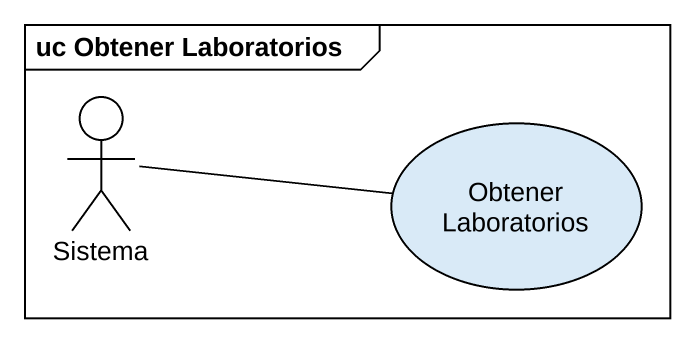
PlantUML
@startuml
mainframe uc Obtener Laboratorios
actor Sistema
usecase "Obtener Laboratorios" as Obtener_Laboratorios
Sistema -right- Obtener_Laboratorios
@enduml
